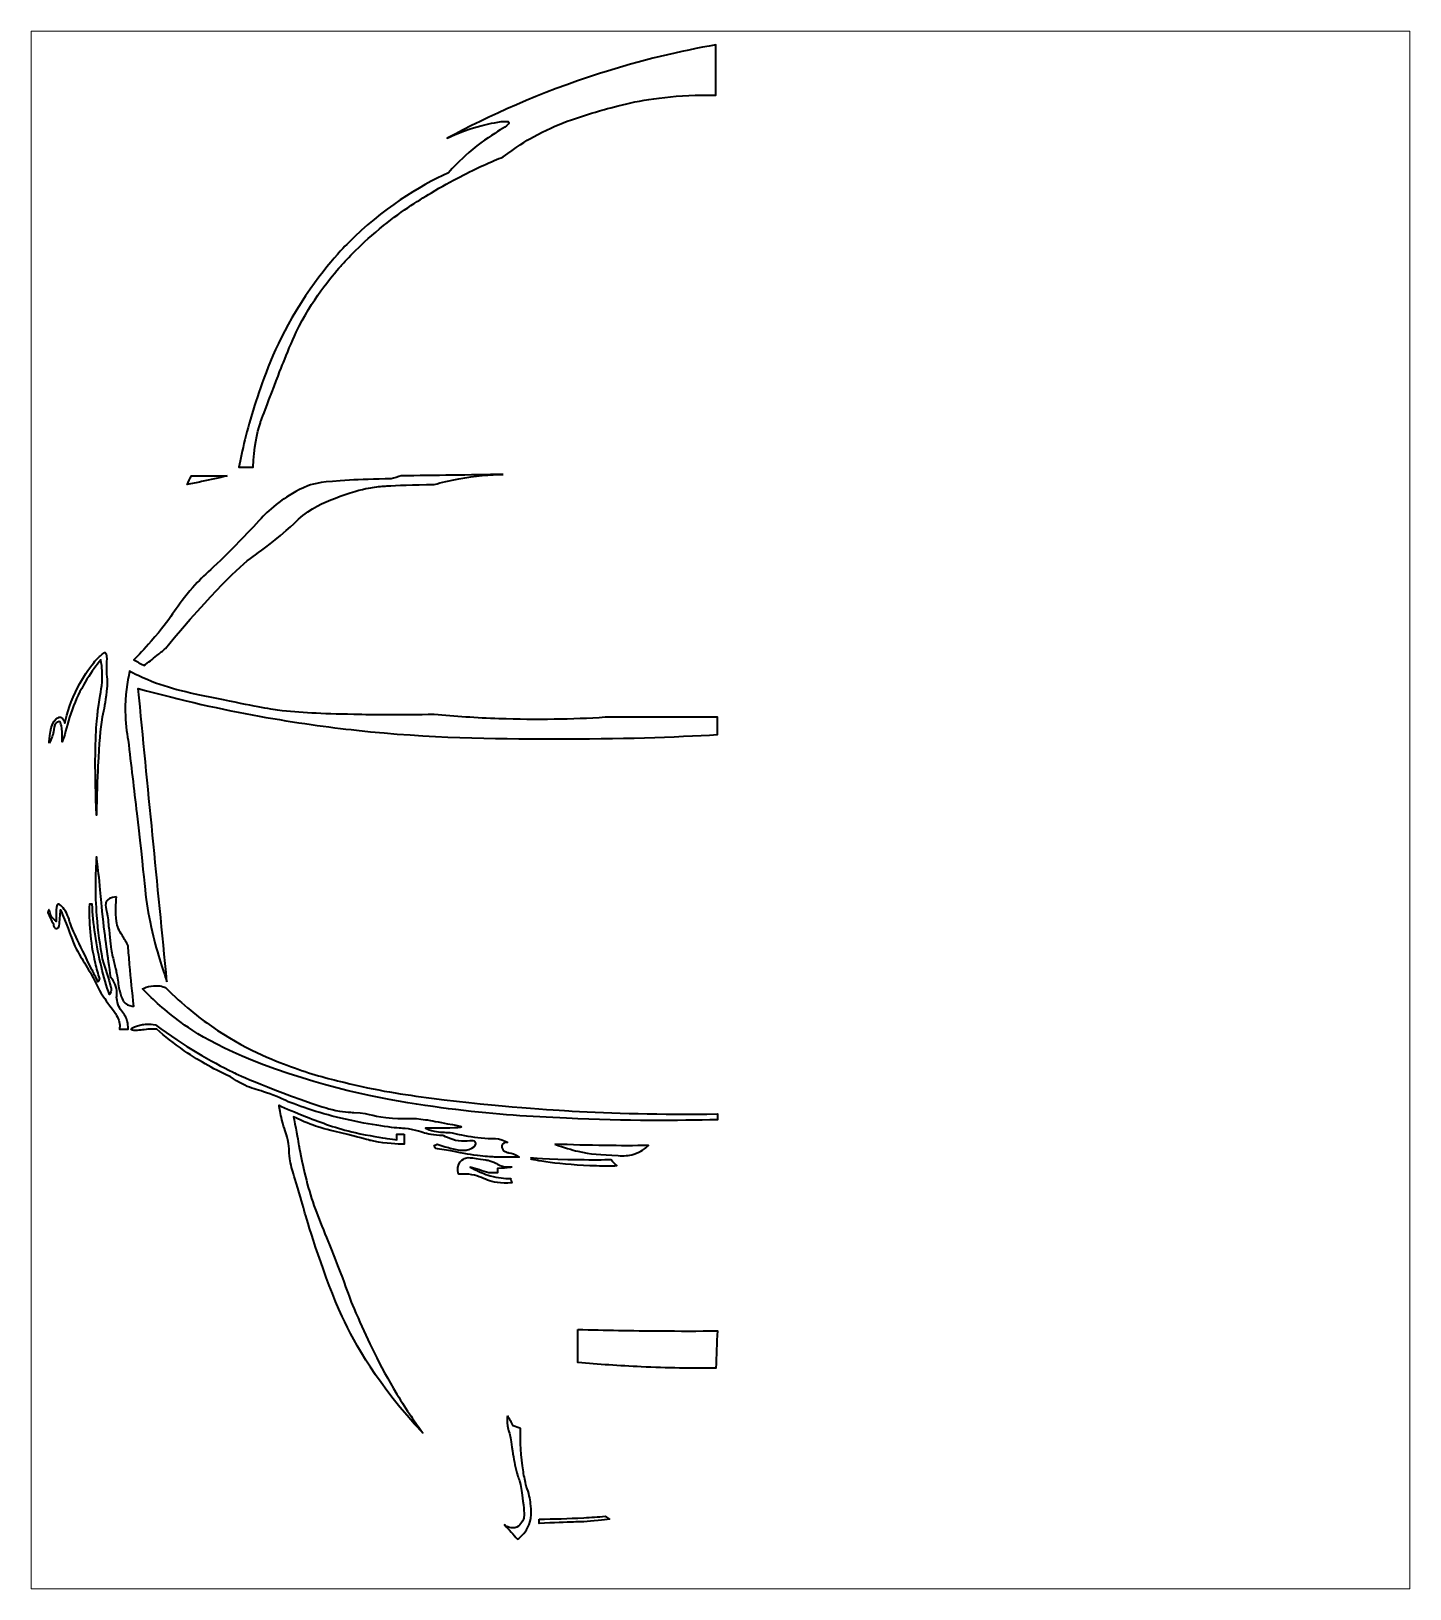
# Model space of a CAD drawing. Header units: inches. Extents: x 5.9 to 19.2, y -14.6 to 0.5.
import ezdxf

# ---------------------------------------------------------------- set-up
doc = ezdxf.new("R2010")
doc.units = ezdxf.units.IN
doc.header["$MEASUREMENT"] = 0
doc.header["$XCLIPFRAME"] = 2
doc.layers.add('Base', color=7, linetype='Continuous', lineweight=0)
picture_1 = doc.add_image_def('image1.png', size_in_pixel=(793, 896))

msp = doc.modelspace()

# ---------------------------------------------------------------- linework, layer by layer
at = {"layer": 'Base', "color": 18, "lineweight": 35, "true_color": 0x000000}
for points, knots in [([(10.50694444444444, -0.4097222222222223), (10.49722968207465, -0.3847751087612576), (10.37598588731554, -0.410264359580146), (10.3125, -0.4236111111111111), (10.13602617051866, -0.4607114791870118), (9.999110751681856, -0.5184791353013781), (9.909722222222221, -0.5625), (10.30983818901909, -0.3472008970048692), (10.80215793185764, -0.1226070059670342), (11.38194444444444, 0.0625), (11.78796301947699, 0.1921287377675374), (12.16713036431206, 0.280125273598565), (12.50694444444444, 0.3402777777777777), (12.50694444444444, 0.1782407363255818), (12.50694444444444, 0.0162037031518089), (12.50694444444444, -0.1458333333333333), (12.13640764024522, -0.1384729941685994), (11.84456973605685, -0.1846891111797757), (11.64583333333333, -0.2291666666666666), (11.53015391031901, -0.2550559308793809), (11.43692525227864, -0.2823911243014865), (11.38194444444444, -0.2986111111111111), (11.17539554172092, -0.3595452573564317), (10.9713380601671, -0.4209744930267334), (10.74305555555555, -0.548611111111111), (10.67140452067057, -0.5886722140842015), (10.56827206081814, -0.6515233781602648), (10.45138888888889, -0.7430555555555555), (10.40060000949435, -0.7635074721442329), (10.33402591281467, -0.791327953338623), (10.25694444444444, -0.826388888888889), (10.13082461886935, -0.883755260043674), (9.956127590603298, -0.9698062472873265), (9.756944444444445, -1.090277777777777), (9.61794704861111, -1.17434713575575), (9.452913072374132, -1.275060441758897), (9.256944444444445, -1.4375), (9.048032124837238, -1.61066903008355), (8.911652459038628, -1.764724201626247), (8.881944444444445, -1.79861111111111), (8.791588677300346, -1.90167744954427), (8.60225847032335, -2.120595932006835), (8.45138888888889, -2.4375), (8.405214097764757, -2.534490161471896), (8.359858194986979, -2.646507051255967), (8.32638888888889, -2.729166666666666), (8.299408806694878, -2.795800526936848), (8.26173824734158, -2.894866095648871), (8.1875, -3.090277777777777), (8.135381910536024, -3.22746467590332), (8.10921902126736, -3.296386930677625), (8.104166666666666, -3.3125), (8.073538038465712, -3.410180197821722), (8.039639790852863, -3.554302639431423), (8.034722222222221, -3.743055555555555), (7.988426208496093, -3.743055555555555), (7.942129347059461, -3.743055555555555), (7.895833333333333, -3.743055555555555), (7.924924214680989, -3.591784159342447), (7.971731397840711, -3.385321299235025), (8.04861111111111, -3.145833333333333), (8.115404764811197, -2.937764061821831), (8.212139553493923, -2.641982184516058), (8.409722222222221, -2.298611111111111), (8.64386240641276, -1.891709009806314), (8.896487765842013, -1.631967650519476), (8.951388888888888, -1.576388888888888), (9.283937242296007, -1.239738040500216), (9.637691921657986, -1.028369055853949), (9.92361111111111, -0.8958333333333331), (9.964824252658419, -0.84795962439643), (10.02984703911675, -0.7773514323764377), (10.11805555555555, -0.701388888888889), (10.33209737141927, -0.5170634587605794), (10.51942952473958, -0.4417834017011855), (10.50694444444444, -0.4097222222222223)], [0, 0, 0, 0, 1, 1, 1, 2, 2, 2, 3, 3, 3, 4, 4, 4, 5, 5, 5, 6, 6, 6, 7, 7, 7, 8, 8, 8, 9, 9, 9, 10, 10, 10, 11, 11, 11, 12, 12, 12, 13, 13, 13, 14, 14, 14, 15, 15, 15, 16, 16, 16, 17, 17, 17, 18, 18, 18, 19, 19, 19, 20, 20, 20, 21, 21, 21, 22, 22, 22, 23, 23, 23, 24, 24, 24, 25, 25, 25, 25]), ([(10.45138888888889, -3.8125), (10.32526736789279, -3.813836415608723), (10.1798595852322, -3.824783749050563), (10.02083333333333, -3.854166666666666), (9.935826619466145, -3.869873470730251), (9.85698021782769, -3.888990190294053), (9.784722222222221, -3.909722222222221), (9.575158013237846, -3.911345163981119), (9.422550625271265, -3.918098873562282), (9.326388888888888, -3.92361111111111), (9.290054321289062, -3.925693935818141), (9.245586819118923, -3.928527408175998), (9.1875, -3.9375), (9.147359212239582, -3.943700578477647), (9.059874640570746, -3.959141201443141), (8.92361111111111, -4.006944444444444), (8.793299357096354, -4.052659352620442), (8.683672587076822, -4.091117858886718), (8.5625, -4.17361111111111), (8.483348422580296, -4.227496253119574), (8.475120544433594, -4.248532613118489), (8.354166666666666, -4.354166666666666), (8.201203240288628, -4.487755245632595), (8.086082458496094, -4.566143459743923), (8.034722222222221, -4.604166666666666), (7.897377861870658, -4.705846150716145), (7.653777228461371, -4.935092078314887), (7.1875, -5.493055555555555), (7.160629272460937, -5.516078948974609), (7.13285658094618, -5.539250267876519), (7.104166666666666, -5.5625), (7.061886681450737, -5.596763186984591), (7.020152197943793, -5.629139794243706), (6.979166666666666, -5.659722222222222), (6.946759117974174, -5.641203562418619), (6.914351993136935, -5.622685326470269), (6.881944444444443, -5.604166666666666), (6.922257741292317, -5.562798394097222), (6.980868445502387, -5.501072777642144), (7.04861111111111, -5.42361111111111), (7.257503085666232, -5.184749179416232), (7.267808702256943, -5.122624291314019), (7.42361111111111, -4.9375), (7.566643608940971, -4.767548878987629), (7.58911641438802, -4.782884809705945), (7.909722222222221, -4.451388888888888), (8.004875183105469, -4.353003607855902), (8.081409030490452, -4.270472632514105), (8.131944444444445, -4.215277777777777), (8.174281650119358, -4.172562917073567), (8.234231736924913, -4.11774910820855), (8.3125, -4.0625), (8.36175791422526, -4.027729034423828), (8.44992404513889, -3.966245015462239), (8.5625, -3.92361111111111), (8.63232676188151, -3.897166781955295), (8.699159410264757, -3.882665422227647), (8.965277777777777, -3.868055555555555), (9.071679009331596, -3.862214406331379), (9.20821295844184, -3.85645039876302), (9.368055555555555, -3.854166666666666), (9.400462680392794, -3.844907548692491), (9.432870652940538, -3.835648006863063), (9.465277777777777, -3.826388888888888), (9.793981764051649, -3.821759117974174), (10.12268490261502, -3.817129770914713), (10.45138888888889, -3.8125)], [0, 0, 0, 0, 1, 1, 1, 2, 2, 2, 3, 3, 3, 4, 4, 4, 5, 5, 5, 6, 6, 6, 7, 7, 7, 8, 8, 8, 9, 9, 9, 10, 10, 10, 11, 11, 11, 12, 12, 12, 13, 13, 13, 14, 14, 14, 15, 15, 15, 16, 16, 16, 17, 17, 17, 18, 18, 18, 19, 19, 19, 20, 20, 20, 21, 21, 21, 22, 22, 22, 22]), ([(7.784722222222221, -3.826388888888888), (7.719907124837239, -3.826388888888888), (7.655092875162759, -3.826388888888888), (7.590277777777777, -3.826388888888888), (7.539351569281683, -3.826388888888888), (7.488426208496093, -3.826388888888888), (7.4375, -3.826388888888888), (7.42361111111111, -3.854166666666666), (7.409722222222221, -3.881944444444444), (7.395833333333333, -3.909722222222221), (7.441685994466145, -3.900912390814887), (7.487987942165798, -3.891660054524739), (7.534722222222221, -3.881944444444444), (7.619962904188367, -3.86422390407986), (7.70330810546875, -3.845654805501301), (7.784722222222221, -3.826388888888888)], [0, 0, 0, 0, 1, 1, 1, 2, 2, 2, 3, 3, 3, 4, 4, 4, 5, 5, 5, 5]), ([(6.0625, -6.409722222222221), (6.090610080295138, -6.364016638861762), (6.100440131293402, -6.325550079345703), (6.104166666666666, -6.29861111111111), (6.10802502102322, -6.270720587836371), (6.10774909125434, -6.237782372368705), (6.131944444444443, -6.215277777777777), (6.137037489149305, -6.210540771484375), (6.149303012424044, -6.199132283528645), (6.159722222222222, -6.201388888888888), (6.176588694254556, -6.205042097303602), (6.191615210639105, -6.245155334472656), (6.1875, -6.395833333333333), (6.196759117974175, -6.372685326470268), (6.206018659803602, -6.349536895751953), (6.215277777777777, -6.326388888888888), (6.232376098632812, -6.243703630235459), (6.258410135904947, -6.149439917670355), (6.29861111111111, -6.04861111111111), (6.376145680745442, -5.854145050048828), (6.477940029568141, -5.706584930419921), (6.5625, -5.604166666666666), (6.576317681206596, -5.680960761176215), (6.577589246961805, -5.743142445882161), (6.576388888888888, -5.784722222222222), (6.573504977756075, -5.88460456000434), (6.554459042019313, -5.931336720784504), (6.534722222222221, -6.090277777777777), (6.534722222222221, -6.090279049343532), (6.529012468126084, -6.136258019341362), (6.520833333333333, -6.229166666666666), (6.506798638237846, -6.388587103949652), (6.503516727023654, -6.701324886745876), (6.520833333333333, -7.104166666666666), (6.521510654025607, -6.916386074490016), (6.527810838487412, -6.75632349650065), (6.534722222222221, -6.631944444444443), (6.547735002305771, -6.397758060031466), (6.554241180419921, -6.280665079752603), (6.576388888888888, -6.159722222222222), (6.591531117757161, -6.077034844292534), (6.606593661838107, -6.019357893202039), (6.618055555555555, -5.909722222222222), (6.635687934027777, -5.741066402859157), (6.608677334255641, -5.794969346788193), (6.618055555555555, -5.618055555555555), (6.619244469536674, -5.595626831054687), (6.622532314724391, -5.540931701660156), (6.604166666666666, -5.534722222222222), (6.596131642659504, -5.532005310058593), (6.586850060356987, -5.539549085828992), (6.576388888888888, -5.54861111111111), (6.555223676893445, -5.566945817735459), (6.526187049018012, -5.594132741292317), (6.493055555555555, -5.631944444444443), (6.444018469916449, -5.693464914957681), (6.389759487575954, -5.771929846869574), (6.340277777777777, -5.868055555555555), (6.27274915907118, -5.999239603678384), (6.236063639322916, -6.120682610405816), (6.215277777777777, -6.215277777777777), (6.214461432562933, -6.211596171061197), (6.203771803114149, -6.16603766547309), (6.17361111111111, -6.159722222222222), (6.155547247992621, -6.155939737955728), (6.139328426784938, -6.168082767062716), (6.131944444444443, -6.17361111111111), (6.070864359537759, -6.219341278076171), (6.063554128011067, -6.381656646728515), (6.0625, -6.409722222222221)], [0, 0, 0, 0, 1, 1, 1, 2, 2, 2, 3, 3, 3, 4, 4, 4, 5, 5, 5, 6, 6, 6, 7, 7, 7, 8, 8, 8, 9, 9, 9, 10, 10, 10, 11, 11, 11, 12, 12, 12, 13, 13, 13, 14, 14, 14, 15, 15, 15, 16, 16, 16, 17, 17, 17, 18, 18, 18, 19, 19, 19, 20, 20, 20, 21, 21, 21, 22, 22, 22, 23, 23, 23, 23]), ([(7.201388888888888, -8.715277777777777), (7.160385131835937, -8.600593566894531), (7.100254906548393, -8.417651706271702), (7.04861111111111, -8.1875), (6.985019259982638, -7.904101053873697), (7.000684526231553, -7.863458421495225), (6.909722222222221, -7.090277777777777), (6.881944444444443, -6.854166666666666), (6.854166666666666, -6.618055555555555), (6.826388888888888, -6.381944444444443), (6.811570485432942, -6.302945454915364), (6.800053490532768, -6.209409077962239), (6.79861111111111, -6.104166666666666), (6.796499888102212, -5.950105879041883), (6.816621144612629, -5.817880418565537), (6.840277777777777, -5.715277777777777), (6.859757741292317, -5.725518544514973), (6.888459523518879, -5.740248362223306), (6.92361111111111, -5.756944444444443), (7.156044006347656, -5.867343054877387), (7.347361246744791, -5.910219404432508), (7.618055555555555, -5.965277777777777), (7.985241360134548, -6.039961920844183), (8.168811374240452, -6.077413347032334), (8.270833333333332, -6.090277777777777), (8.503188239203558, -6.119576348198784), (8.674268934461805, -6.124097612169053), (9.006944444444445, -6.131944444444443), (9.203922695583765, -6.136590745713975), (9.468923780653212, -6.139288160536024), (9.784722222222221, -6.131944444444443), (9.9830813937717, -6.151221805148654), (10.19166904025607, -6.165704515245225), (10.40972222222222, -6.17361111111111), (10.77721235487196, -6.186935848659938), (11.12107510036892, -6.179749806722004), (11.4375, -6.159722222222222), (11.79861111111111, -6.159722222222222), (12.15972222222222, -6.159722222222222), (12.52083333333333, -6.159722222222222), (12.52083333333333, -6.215277777777777), (12.52083333333333, -6.270833333333333), (12.52083333333333, -6.326388888888888), (12.11656782362196, -6.349485609266492), (11.57602861192491, -6.370772891574435), (10.9375, -6.368055555555555), (10.33843739827474, -6.365506066216362), (9.75775400797526, -6.36303499009874), (9.034722222222221, -6.284722222222221), (8.491766187879774, -6.225913577609591), (7.767990112304687, -6.113446129692925), (6.92361111111111, -5.881944444444443), (7.016203562418619, -6.826388888888888), (7.108796437581379, -7.770833333333333), (7.201388888888888, -8.715277777777777)], [0, 0, 0, 0, 1, 1, 1, 2, 2, 2, 3, 3, 3, 4, 4, 4, 5, 5, 5, 6, 6, 6, 7, 7, 7, 8, 8, 8, 9, 9, 9, 10, 10, 10, 11, 11, 11, 12, 12, 12, 13, 13, 13, 14, 14, 14, 15, 15, 15, 16, 16, 16, 17, 17, 17, 18, 18, 18, 18]), ([(6.0625, -8.020833333333332), (6.070816463894313, -8.02114020453559), (6.066078186035156, -8.056532965766058), (6.090277777777777, -8.090277777777777), (6.105416191948784, -8.111387464735243), (6.131941901312933, -8.13193851047092), (6.131944444444443, -8.131944444444445), (6.131944444444443, -8.131944444444445), (6.131944444444443, -8.131944444444445), (6.131944444444443, -8.131944444444445), (6.131944020589192, -8.131944444444445), (6.126683553059895, -8.077760484483507), (6.131944444444443, -8.020833333333332), (6.135145823160806, -7.986192491319443), (6.136928134494357, -7.968800014919704), (6.145833333333333, -7.965277777777777), (6.16572782728407, -7.957409328884548), (6.206312815348306, -8.00733693440755), (6.229166666666666, -8.04861111111111), (6.248659345838758, -8.083814832899305), (6.255953470865884, -8.113989935980902), (6.256944444444443, -8.118055555555555), (6.273988935682508, -8.18798828125), (6.342381795247395, -8.326714409722221), (6.479166666666666, -8.604166666666666), (6.491134643554687, -8.6284425523546), (6.510378095838758, -8.667252434624565), (6.534722222222221, -8.715277777777777), (6.539351993136935, -8.70601823594835), (6.543981340196396, -8.696759541829424), (6.54861111111111, -8.6875), (6.533487108018662, -8.639125400119358), (6.519429524739583, -8.58818138970269), (6.506944444444443, -8.534722222222221), (6.457638634575737, -8.323599921332464), (6.446058485243055, -8.129762437608507), (6.451388888888888, -7.965277777777777), (6.460648006863063, -7.965277777777777), (6.46990754869249, -7.965277777777777), (6.479166666666666, -7.965277777777777), (6.483688778347438, -8.056693183051214), (6.492413838704426, -8.154237535264757), (6.506944444444443, -8.256944444444445), (6.538433922661674, -8.479522705078125), (6.589949713812933, -8.675187004937065), (6.645833333333333, -8.840277777777777), (6.649905310736762, -8.834968566894531), (6.656214396158853, -8.825514899359808), (6.659722222222221, -8.8125), (6.664312574598524, -8.795467800564236), (6.66188515557183, -8.780571831597221), (6.659722222222221, -8.770833333333332), (6.653397878011067, -8.74235619439019), (6.622283087836371, -8.63615502251519), (6.576388888888888, -8.493055555555555), (6.552462259928384, -8.36782752143012), (6.532446119520399, -8.228370666503906), (6.520833333333333, -8.07638888888889), (6.504662831624348, -7.864756266276041), (6.50816429985894, -7.673038906521266), (6.520833333333333, -7.506944444444443), (6.527895609537759, -7.56148952907986), (6.53802998860677, -7.643253750271266), (6.54861111111111, -7.743055555555555), (6.562991248236762, -7.878692626953125), (6.563148074679904, -7.905714246961805), (6.576388888888888, -8.034722222222221), (6.59124755859375, -8.179494222005207), (6.605896419949001, -8.29011959499783), (6.618055555555555, -8.381944444444445), (6.629930284288193, -8.471619500054253), (6.643706427680121, -8.56915283203125), (6.659722222222221, -8.67361111111111), (6.672748141818575, -8.68886481391059), (6.689242045084634, -8.711912367078993), (6.701388888888888, -8.743055555555555), (6.722170935736762, -8.796339246961805), (6.71876737806532, -8.843933953179253), (6.715277777777777, -8.868055555555555), (6.716075473361544, -8.88417222764757), (6.718846215142143, -8.909212748209635), (6.729166666666666, -8.9375), (6.748076544867621, -8.989328172471788), (6.776056501600477, -9.0074462890625), (6.79861111111111, -9.04861111111111), (6.812398698594834, -9.07377454969618), (6.827491336398654, -9.113633897569445), (6.826388888888888, -9.17361111111111), (6.79861111111111, -9.17361111111111), (6.770833333333333, -9.17361111111111), (6.743055555555555, -9.17361111111111), (6.744732326931423, -9.160462273491753), (6.746051788330078, -9.141029357910156), (6.743055555555555, -9.118055555555555), (6.737625969780815, -9.07642873128255), (6.721087985568575, -9.046652052137587), (6.67361111111111, -8.979166666666666), (6.608016967773437, -8.885928683810764), (6.585111829969617, -8.865335252549913), (6.54861111111111, -8.79861111111111), (6.535426245795355, -8.77450900607639), (6.527641296386718, -8.757501390245224), (6.520833333333333, -8.743055555555555), (6.431348164876301, -8.553177727593315), (6.371227688259548, -8.510025872124565), (6.29861111111111, -8.340277777777777), (6.276042090521918, -8.287520514594183), (6.276368459065754, -8.278876410590277), (6.201388888888888, -8.090277777777777), (6.1895997789171, -8.06062486436632), (6.179871453179253, -8.036388821072048), (6.17361111111111, -8.020833333333332), (6.168981340196396, -8.071759541829424), (6.164351993136935, -8.122684902615015), (6.159722222222222, -8.17361111111111), (6.156274159749348, -8.19003211127387), (6.143709394666883, -8.20130666097005), (6.131944444444443, -8.20138888888889), (6.116862826877169, -8.20149400499132), (6.100140889485676, -8.183225843641493), (6.104166666666666, -8.159722222222221), (6.085648006863063, -8.122684902615015), (6.067129770914712, -8.085648430718315), (6.04861111111111, -8.04861111111111), (6.054719712999131, -8.02579074435764), (6.059306674533419, -8.02071550157335), (6.0625, -8.020833333333332)], [0, 0, 0, 0, 1, 1, 1, 2, 2, 2, 3, 3, 3, 4, 4, 4, 5, 5, 5, 6, 6, 6, 7, 7, 7, 8, 8, 8, 9, 9, 9, 10, 10, 10, 11, 11, 11, 12, 12, 12, 13, 13, 13, 14, 14, 14, 15, 15, 15, 16, 16, 16, 17, 17, 17, 18, 18, 18, 19, 19, 19, 20, 20, 20, 21, 21, 21, 22, 22, 22, 23, 23, 23, 24, 24, 24, 25, 25, 25, 26, 26, 26, 27, 27, 27, 28, 28, 28, 29, 29, 29, 30, 30, 30, 31, 31, 31, 32, 32, 32, 33, 33, 33, 34, 34, 34, 35, 35, 35, 36, 36, 36, 37, 37, 37, 38, 38, 38, 39, 39, 39, 40, 40, 40, 41, 41, 41, 42, 42, 42, 42]), ([(6.715277777777777, -7.895833333333333), (6.705575731065537, -7.960916307237412), (6.70147493150499, -8.041579352484808), (6.715277777777777, -8.131944444444445), (6.719023810492621, -8.15646786159939), (6.72377226087782, -8.1796391805013), (6.729166666666666, -8.20138888888889), (6.74306191338433, -8.224085489908854), (6.756958431667751, -8.24723392062717), (6.770833333333333, -8.270833333333332), (6.790119171142578, -8.303637186686197), (6.808626810709634, -8.336061265733507), (6.826388888888888, -8.368055555555555), (6.830483330620658, -8.4276123046875), (6.835102505154079, -8.487803141276041), (6.840277777777777, -8.54861111111111), (6.852003733317056, -8.686392042371962), (6.866018931070962, -8.820693969726562), (6.881944444444443, -8.951388888888888), (6.860507541232638, -8.950783623589407), (6.826992034912109, -8.946288214789496), (6.79861111111111, -8.92361111111111), (6.788066016303168, -8.915184868706596), (6.765853034125433, -8.894360012478298), (6.743055555555555, -8.79861111111111), (6.726010216606987, -8.727021111382378), (6.732479519314235, -8.713678148057724), (6.715277777777777, -8.631944444444445), (6.705606248643662, -8.585989210340712), (6.704131656222872, -8.592918395996094), (6.6875, -8.520833333333332), (6.677240583631727, -8.476365831163195), (6.667818281385633, -8.435159471299913), (6.659722222222221, -8.381944444444445), (6.657947964138454, -8.37028333875868), (6.656122419569227, -8.357289632161457), (6.645833333333333, -8.256944444444445), (6.631613413492837, -8.118265787760416), (6.634444766574435, -8.13669162326389), (6.631944444444443, -8.118055555555555), (6.615889655219183, -7.998385111490884), (6.597137451171875, -7.969028049045138), (6.618055555555555, -7.9375), (6.628512912326388, -7.92173851860894), (6.652322557237412, -7.90025414360894), (6.715277777777777, -7.895833333333333)], [0, 0, 0, 0, 1, 1, 1, 2, 2, 2, 3, 3, 3, 4, 4, 4, 5, 5, 5, 6, 6, 6, 7, 7, 7, 8, 8, 8, 9, 9, 9, 10, 10, 10, 11, 11, 11, 12, 12, 12, 13, 13, 13, 14, 14, 14, 15, 15, 15, 15]), ([(7.1875, -8.770833333333332), (7.161732143825954, -8.76139662000868), (7.111000908745658, -8.746956719292532), (7.04861111111111, -8.756944444444445), (7.013080596923828, -8.762632581922743), (6.984840816921657, -8.774470011393229), (6.965277777777777, -8.784722222222221), (7.044403500027126, -8.865816752115885), (7.16038597954644, -8.975731743706596), (7.3125, -9.090277777777777), (7.44602796766493, -9.190828111436632), (7.768794589572482, -9.416485256618923), (8.506944444444445, -9.645833333333332), (9.130853441026474, -9.839686075846354), (9.630721198187933, -9.90543026394314), (9.993055555555555, -9.951388888888888), (10.40166982014974, -10.00321790907118), (10.71009826660156, -10.01827833387586), (11.0625, -10.03472222222222), (11.6490478515625, -10.06209225124783), (12.14641825358073, -10.05907185872396), (12.52083333333333, -10.04861111111111), (12.52083333333333, -10.03009287516276), (12.52083333333333, -10.0115737915039), (12.52083333333333, -9.993055555555555), (11.97010887993706, -10.0009028116862), (11.49549780951605, -9.985735575358072), (11.11805555555555, -9.965277777777777), (10.96245066324869, -9.956843905978731), (10.42591857910156, -9.925968594021265), (9.756944444444445, -9.840277777777777), (9.491893344455294, -9.806326124403212), (9.229238722059462, -9.76674058702257), (8.909722222222221, -9.6875), (8.74739498562283, -9.647242228190104), (8.594635857476128, -9.608851962619356), (8.395833333333332, -9.534722222222221), (8.231734381781683, -9.47353278266059), (7.949444240993923, -9.366191440158419), (7.631944444444443, -9.145833333333332), (7.513238694932725, -9.063446044921875), (7.355381435818141, -8.941504584418402), (7.1875, -8.770833333333332)], [0, 0, 0, 0, 1, 1, 1, 2, 2, 2, 3, 3, 3, 4, 4, 4, 5, 5, 5, 6, 6, 6, 7, 7, 7, 8, 8, 8, 9, 9, 9, 10, 10, 10, 11, 11, 11, 12, 12, 12, 13, 13, 13, 14, 14, 14, 14]), ([(10.04861111111111, -10.11805555555555), (10.04881286621094, -10.11414591471354), (10.03313276502821, -10.10950554741753), (9.854166666666666, -10.07638888888888), (9.762479146321613, -10.05942281087239), (9.71663581000434, -10.05093977186415), (9.701388888888888, -10.04861111111111), (9.562420315212673, -10.02738783094618), (9.527871025933157, -10.04398345947265), (9.381944444444445, -10.03472222222222), (9.186241149902344, -10.02230241563585), (9.194437662760416, -9.989031473795572), (9.006944444444445, -9.979166666666666), (8.972682529025606, -9.977364434136282), (8.897040473090277, -9.97450934516059), (8.79861111111111, -9.951388888888888), (8.753389146592882, -9.940766228569878), (8.719274732801649, -9.929605272081163), (8.70138888888889, -9.92361111111111), (8.11884053548177, -9.72838168674045), (7.840278625488281, -9.590278625488281), (7.840277777777777, -9.590277777777777), (7.629639519585502, -9.485849168565538), (7.36983405219184, -9.338323805067274), (7.090277777777777, -9.131944444444445), (7.030285305447048, -9.120690239800346), (6.982884301079643, -9.125587463378906), (6.951388888888888, -9.131944444444445), (6.909457312689887, -9.14040798611111), (6.852416144476996, -9.160197787814669), (6.854166666666666, -9.17361111111111), (6.855221218532985, -9.181691487630207), (6.8773562113444, -9.185524834526907), (6.895833333333333, -9.1875), (6.942129770914712, -9.182870652940538), (6.988425784640841, -9.178240458170572), (7.034722222222221, -9.17361111111111), (7.057870229085286, -9.17361111111111), (7.081018659803602, -9.17361111111111), (7.104166666666666, -9.17361111111111), (7.179707845052083, -9.241233825683594), (7.267398410373263, -9.312141418457031), (7.368055555555555, -9.381944444444445), (7.527222527398002, -9.492323133680555), (7.679755316840277, -9.57285902235243), (7.8125, -9.631944444444445), (7.89595709906684, -9.692327711317274), (7.969136555989583, -9.7246585422092), (8.020833333333332, -9.743055555555555), (8.080312093098957, -9.764222039116753), (8.131457858615452, -9.774098714192707), (8.229166666666666, -9.8125), (8.278196546766493, -9.83177015516493), (8.312653435601128, -9.847886827256945), (8.32638888888889, -9.854166666666666), (8.44117482503255, -9.906650119357638), (8.660590277777777, -9.98167758517795), (8.881944444444445, -10.03472222222222), (9.11775377061632, -10.09123145209418), (9.376987033420138, -10.12787797715929), (9.465277777777777, -10.13194444444444), (9.477255079481337, -10.1324963039822), (9.520209418402777, -10.13401963975694), (9.576388888888888, -10.14583333333333), (9.621337042914496, -10.15528530544705), (9.649612426757812, -10.16603851318359), (9.67361111111111, -10.17361111111111), (9.716543409559462, -10.1871583726671), (9.78053707546658, -10.20149315728081), (9.868055555555555, -10.20138888888888), (9.88302527533637, -10.20895470513238), (9.975477430555555, -10.25496843126085), (10.04861111111111, -10.25694444444444), (10.09100850423177, -10.25808970133463), (10.10416497124566, -10.25694444444444), (10.10416666666666, -10.25694444444444), (10.14079369439019, -10.25375620524088), (10.15868292914496, -10.24576822916666), (10.17361111111111, -10.25694444444444), (10.1816652086046, -10.26297420925564), (10.18809678819444, -10.27401224772135), (10.1875, -10.28472222222222), (10.1855477227105, -10.31974114312066), (10.109130859375, -10.33906809488932), (10.10416666666666, -10.34027777777777), (10.07908715142144, -10.34638977050781), (10.04614088270399, -10.34934404161241), (9.951388888888888, -10.32638888888889), (9.9160893758138, -10.31783718532986), (9.868322584364149, -10.30474683973524), (9.8125, -10.28472222222222), (9.803240458170572, -10.28935156928168), (9.793981764051649, -10.29398176405165), (9.784722222222221, -10.29861111111111), (9.789351569281683, -10.30787065294054), (9.793981764051649, -10.31712934705946), (9.79861111111111, -10.32638888888889), (9.817620171440971, -10.3294677734375), (9.84663560655382, -10.3342293633355), (9.881944444444445, -10.34027777777777), (10.06277381049262, -10.37125481499566), (10.10249582926432, -10.38355170355902), (10.20138888888888, -10.39583333333333), (10.27623579237196, -10.4051284790039), (10.33368259006076, -10.40804545084635), (10.36805555555555, -10.40972222222222), (10.46131303575304, -10.41427018907335), (10.54156578911675, -10.41278839111328), (10.60416666666666, -10.40972222222222), (10.56449720594618, -10.38191223144531), (10.53108130560981, -10.37185414632161), (10.50694444444444, -10.36805555555555), (10.49532402886284, -10.36622704399956), (10.48040262858073, -10.364990234375), (10.46527777777777, -10.35416666666666), (10.46219889322916, -10.35196346706814), (10.42796325683593, -10.32675001356337), (10.4375, -10.29861111111111), (10.44383578830295, -10.27991655137804), (10.4671393500434, -10.26687622070312), (10.49305555555555, -10.27083333333333), (10.48109181722005, -10.2628673977322), (10.46225314670139, -10.25174458821614), (10.4375, -10.24305555555555), (10.39319780137804, -10.22750430636935), (10.35581970214844, -10.22882843017578), (10.34027777777777, -10.22916666666666), (10.24936252170139, -10.23114691840278), (10.15928988986545, -10.2156507703993), (10.07638888888888, -10.20138888888888), (9.990850660536024, -10.18667348225911), (9.996717664930555, -10.17897711859809), (9.9375, -10.17361111111111), (9.878629048665363, -10.16827646891276), (9.844248453776041, -10.17329321967231), (9.784722222222221, -10.15972222222222), (9.748717414008246, -10.1515138414171), (9.720163981119791, -10.14030032687717), (9.701388888888888, -10.13194444444444), (9.983835008409288, -10.13343387179904), (10.04820675320095, -10.12589433458116), (10.04861111111111, -10.11805555555555)], [0, 0, 0, 0, 1, 1, 1, 2, 2, 2, 3, 3, 3, 4, 4, 4, 5, 5, 5, 6, 6, 6, 7, 7, 7, 8, 8, 8, 9, 9, 9, 10, 10, 10, 11, 11, 11, 12, 12, 12, 13, 13, 13, 14, 14, 14, 15, 15, 15, 16, 16, 16, 17, 17, 17, 18, 18, 18, 19, 19, 19, 20, 20, 20, 21, 21, 21, 22, 22, 22, 23, 23, 23, 24, 24, 24, 25, 25, 25, 26, 26, 26, 27, 27, 27, 28, 28, 28, 29, 29, 29, 30, 30, 30, 31, 31, 31, 32, 32, 32, 33, 33, 33, 34, 34, 34, 35, 35, 35, 36, 36, 36, 37, 37, 37, 38, 38, 38, 39, 39, 39, 40, 40, 40, 41, 41, 41, 42, 42, 42, 43, 43, 43, 44, 44, 44, 45, 45, 45, 46, 46, 46, 47, 47, 47, 47]), ([(9.493055555555555, -10.1875), (9.469907124837238, -10.1875), (9.446759541829424, -10.1875), (9.42361111111111, -10.1875), (9.42361111111111, -10.20601823594835), (9.42361111111111, -10.2245373196072), (9.42361111111111, -10.24305555555555), (9.399957444932724, -10.23989783393012), (9.366451687282986, -10.23526340060763), (9.326388888888888, -10.22916666666666), (9.296823289659288, -10.22466786702474), (9.14724392361111, -10.2019051445855), (9.020833333333332, -10.17361111111111), (8.837616814507378, -10.13260226779514), (8.699408637152777, -10.0791515774197), (8.54861111111111, -10.02083333333333), (8.438033209906683, -9.978068881564669), (8.347704569498697, -9.93847910563151), (8.284722222222221, -9.909722222222221), (8.289842393663195, -9.94216071234809), (8.298428853352863, -9.990563286675346), (8.3125, -10.04861111111111), (8.337332831488714, -10.15105523003472), (8.350980970594618, -10.16692521837022), (8.368055555555555, -10.24305555555555), (8.390983581542969, -10.34528689914279), (8.3750737508138, -10.35546196831597), (8.395833333333332, -10.46527777777777), (8.408338758680555, -10.53142717149522), (8.420274522569445, -10.56033579508463), (8.45138888888889, -10.65972222222222), (8.49648708767361, -10.80377366807725), (8.5146001180013, -10.88099500868055), (8.534722222222221, -10.95138888888889), (8.565979851616753, -11.06073930528429), (8.722330729166666, -11.57428232828776), (8.895833333333332, -11.95138888888888), (9.016744825575087, -12.21418931749132), (9.243375990125868, -12.62240431043837), (9.67361111111111, -13.07638888888889), (9.608382331000433, -12.98695373535156), (9.519816080729166, -12.85968695746527), (9.42361111111111, -12.70138888888889), (9.248408847384981, -12.41310713026259), (9.143931918674044, -12.17996554904513), (9.04861111111111, -11.96527777777777), (8.926390753851996, -11.69000413682725), (8.985201517740885, -11.78458319769965), (8.743055555555555, -11.1875), (8.661871168348524, -10.98731486002604), (8.59729258219401, -10.83374701605902), (8.54861111111111, -10.63194444444444), (8.501790364583332, -10.43785349527994), (8.479166666666666, -10.31250169542101), (8.479166666666666, -10.3125), (8.47436777750651, -10.28591071234809), (8.459845648871527, -10.20370398627387), (8.4375, -10.09027777777777), (8.431710984971788, -10.06089189317491), (8.426842583550346, -10.03674909803602), (8.42361111111111, -10.02083333333333), (8.52158016628689, -10.06909094916449), (8.604025099012587, -10.09951697455512), (8.659722222222221, -10.11805555555555), (8.751514010959202, -10.14860704210069), (8.778934054904514, -10.14962514241536), (9.034722222222221, -10.21527777777778), (9.15608384874132, -10.24642774793837), (9.161427815755207, -10.24915398491753), (9.201388888888888, -10.25694444444444), (9.322807312011719, -10.28061421712239), (9.424730088975695, -10.28492736816406), (9.493055555555555, -10.28472222222222), (9.493055555555555, -10.25231509738498), (9.493055555555555, -10.21990712483724), (9.493055555555555, -10.1875)], [0, 0, 0, 0, 1, 1, 1, 2, 2, 2, 3, 3, 3, 4, 4, 4, 5, 5, 5, 6, 6, 6, 7, 7, 7, 8, 8, 8, 9, 9, 9, 10, 10, 10, 11, 11, 11, 12, 12, 12, 13, 13, 13, 14, 14, 14, 15, 15, 15, 16, 16, 16, 17, 17, 17, 18, 18, 18, 19, 19, 19, 20, 20, 20, 21, 21, 21, 22, 22, 22, 23, 23, 23, 24, 24, 24, 25, 25, 25, 25]), ([(10.95138888888889, -10.28472222222222), (11.1091800265842, -10.29166073269314), (11.27128431532118, -10.29642062717013), (11.4375, -10.29861111111111), (11.57940843370226, -10.30048200819227), (11.71834225124783, -10.30040147569444), (11.85416666666666, -10.29861111111111), (11.82667456732856, -10.32456715901692), (11.78053792317708, -10.36106618245442), (11.71527777777777, -10.38194444444444), (11.66152699788411, -10.39914025200737), (11.61773003472222, -10.39840528700087), (11.5625, -10.39583333333333), (11.38651190863715, -10.38763766818576), (11.29851786295573, -10.38353983561198), (11.17361111111111, -10.35416666666666), (11.11512502034505, -10.34041341145833), (11.03868611653646, -10.3189943101671), (10.95138888888889, -10.28472222222222)], [0, 0, 0, 0, 1, 1, 1, 2, 2, 2, 3, 3, 3, 4, 4, 4, 5, 5, 5, 6, 6, 6, 6]), ([(10.53472222222222, -10.50694444444444), (10.53461456298828, -10.50251261393229), (10.46050262451172, -10.51619127061632), (10.39583333333333, -10.47916666666666), (10.38456726074219, -10.47271643744574), (10.36794704861111, -10.46149783664279), (10.34027777777777, -10.45138888888889), (10.31498887803819, -10.44214884440104), (10.29469045003255, -10.43903181287977), (10.28472222222222, -10.4375), (10.12391832139757, -10.4127926296658), (10.10437689887152, -10.40946367051866), (10.07638888888888, -10.42361111111111), (10.0673353407118, -10.42818705240885), (10.03699239095052, -10.44407484266493), (10.02083333333333, -10.47916666666666), (10.0005874633789, -10.52313486735026), (10.01680670844184, -10.56641981336805), (10.02083333333333, -10.57638888888889), (10.04304928249783, -10.57399749755859), (10.07714165581597, -10.57193671332465), (10.11805555555555, -10.57638888888889), (10.1992933485243, -10.5852296617296), (10.24811638726128, -10.61329566107856), (10.29861111111111, -10.63194444444444), (10.34943728976779, -10.65071529812283), (10.42659081353081, -10.66904195149739), (10.53472222222222, -10.65972222222222), (10.53009287516276, -10.64583333333333), (10.52546268039279, -10.63194444444444), (10.52083333333333, -10.61805555555555), (10.46560414632161, -10.61710272894965), (10.39892832438151, -10.61024729410807), (10.32638888888889, -10.59027777777777), (10.26616075303819, -10.57369740804036), (10.21872795952691, -10.55271233452691), (10.18892415364583, -10.53803168402777), (10.1656019422743, -10.52654351128472), (10.1463377210829, -10.51559787326389), (10.13194444444444, -10.50694444444444), (10.19212934705946, -10.52546268039279), (10.25231509738498, -10.54398176405165), (10.3125, -10.5625), (10.34027777777777, -10.5625), (10.36805555555555, -10.5625), (10.39583333333333, -10.5625), (10.39583333333333, -10.54861111111111), (10.39583333333333, -10.53472222222222), (10.39583333333333, -10.52083333333333), (10.50804562038845, -10.51384141710069), (10.53478664822048, -10.50960625542534), (10.53472222222222, -10.50694444444444)], [0, 0, 0, 0, 1, 1, 1, 2, 2, 2, 3, 3, 3, 4, 4, 4, 5, 5, 5, 6, 6, 6, 7, 7, 7, 8, 8, 8, 9, 9, 9, 10, 10, 10, 11, 11, 11, 12, 12, 12, 13, 13, 13, 14, 14, 14, 15, 15, 15, 16, 16, 16, 17, 17, 17, 17]), ([(10.71527777777777, -10.42361111111111), (10.71602630615234, -10.41606818305121), (10.86846330430772, -10.43285539415147), (11.1875, -10.4375), (11.31410725911458, -10.43934292263455), (11.41940561930338, -10.43858167860243), (11.49305555555555, -10.4375), (11.5115737915039, -10.45601823594835), (11.53009287516276, -10.4745373196072), (11.54861111111111, -10.49305555555555), (11.49976772732204, -10.49421013726128), (11.43314107259114, -10.49491458468967), (11.35416666666666, -10.49305555555555), (11.00707499186198, -10.48488616943359), (10.71423678927951, -10.43409813774956), (10.71527777777777, -10.42361111111111)], [0, 0, 0, 0, 1, 1, 1, 2, 2, 2, 3, 3, 3, 4, 4, 4, 5, 5, 5, 5]), ([(11.17361111111111, -12.07638888888889), (11.17361111111111, -12.18287065294054), (11.17361111111111, -12.28935156928168), (11.17361111111111, -12.39583333333333), (11.36936357286241, -12.41359541151259), (11.57323201497395, -12.42783610026041), (11.78472222222222, -12.4375), (12.03570895724826, -12.44896867540147), (12.27676984998915, -12.45304701063368), (12.50694444444444, -12.45138888888889), (12.5115737915039, -12.33101823594835), (12.51620398627387, -12.21064843071831), (12.52083333333333, -12.09027777777778), (12.33775922987196, -12.0916019015842), (12.15255822075738, -12.09163241916232), (11.96527777777777, -12.09027777777778), (11.6970943874783, -12.08833821614583), (11.43316056993272, -12.083619011773), (11.17361111111111, -12.07638888888889)], [0, 0, 0, 0, 1, 1, 1, 2, 2, 2, 3, 3, 3, 4, 4, 4, 5, 5, 5, 6, 6, 6, 6]), ([(10.49305555555555, -12.90972222222222), (10.5115737915039, -12.94212934705946), (10.53009287516276, -12.9745373196072), (10.54861111111111, -13.00694444444444), (10.57175954182942, -13.01620398627387), (10.59490712483724, -13.02546268039279), (10.61805555555555, -13.03472222222222), (10.61433580186632, -13.15804206000434), (10.62051815456814, -13.29859670003255), (10.64583333333333, -13.45138888888889), (10.65385606553819, -13.49981265597873), (10.66324954562717, -13.54613664415147), (10.67361111111111, -13.59027777777777), (10.70075056287977, -13.65792168511285), (10.71101548936632, -13.71651458740234), (10.71527777777777, -13.75694444444444), (10.72250027126736, -13.82545810275607), (10.73124610053168, -13.90841674804687), (10.6875, -13.99305555555555), (10.65834554036458, -14.04946221245659), (10.61715020073784, -14.08480495876736), (10.59027777777777, -14.10416666666666), (10.54861111111111, -14.05787065294054), (10.50694444444444, -14.0115737915039), (10.46527777777777, -13.96527777777778), (10.47136942545573, -13.97041490342882), (10.51242404513889, -14.00394778781467), (10.5625, -13.99305555555555), (10.61727142333984, -13.98114183213975), (10.63952297634548, -13.92550150553385), (10.64583333333333, -13.90972222222222), (10.65599822998047, -13.88430447048611), (10.65640936957465, -13.86424255371094), (10.64583333333333, -13.77083333333333), (10.63477325439453, -13.67314826117621), (10.62924279106987, -13.62430572509765), (10.61805555555555, -13.57638888888889), (10.60178460015191, -13.50669776068793), (10.5966076321072, -13.51514180501302), (10.57638888888889, -13.4375), (10.55783081054687, -13.3662363688151), (10.54896969265408, -13.30834876166449), (10.53472222222222, -13.21527777777778), (10.52198791503906, -13.13209025065104), (10.52140808105469, -13.1087154812283), (10.50694444444444, -13.0625), (10.5030271742079, -13.04998185899522), (10.49702877468533, -13.03239525689019), (10.49305555555555, -13.00694444444444), (10.48675791422526, -12.96660020616319), (10.48960198296441, -12.93245866563585), (10.49305555555555, -12.90972222222222)], [0, 0, 0, 0, 1, 1, 1, 2, 2, 2, 3, 3, 3, 4, 4, 4, 5, 5, 5, 6, 6, 6, 7, 7, 7, 8, 8, 8, 9, 9, 9, 10, 10, 10, 11, 11, 11, 12, 12, 12, 13, 13, 13, 14, 14, 14, 15, 15, 15, 16, 16, 16, 17, 17, 17, 17]), ([(10.79861111111111, -13.90972222222222), (10.79861111111111, -13.92361111111111), (10.79861111111111, -13.9375), (10.79861111111111, -13.95138888888889), (10.94385443793402, -13.94344668918185), (11.05509355333116, -13.93957434760199), (11.13194444444444, -13.9375), (11.18768310546875, -13.93599531385633), (11.26386176215278, -13.93439653184678), (11.36805555555555, -13.92361111111111), (11.41454484727647, -13.9187986585829), (11.45291646321614, -13.9135750664605), (11.47916666666666, -13.90972222222222), (11.46527777777778, -13.90046268039279), (11.45138888888888, -13.89120398627387), (11.4375, -13.88194444444444), (11.36919487847222, -13.88726721869574), (11.29974110921224, -13.89192199707031), (11.22916666666666, -13.89583333333333), (11.08121744791666, -13.90403238932291), (10.93759070502387, -13.90845235188802), (10.79861111111111, -13.90972222222222)], [0, 0, 0, 0, 1, 1, 1, 2, 2, 2, 3, 3, 3, 4, 4, 4, 5, 5, 5, 6, 6, 6, 7, 7, 7, 7])]:
    msp.add_open_spline(points, degree=3, knots=knots, dxfattribs=at)

# ---------------------------------------------------------------- pictures from other files: only their frames are drawn
at = {"layer": 'Base'}
image = msp.add_image(picture_1, insert=(5.888888888888888, -14.58333333333334), size_in_units=(13.324838789682541, 15.055555555555557), dxfattribs=at)
image.set_boundary_path([(-0.5, -0.5), (792.4999999999999, 895.5)])
image.dxf.clipping = 0
image.dxf.flags = 3

doc.saveas('drawing.dxf')
